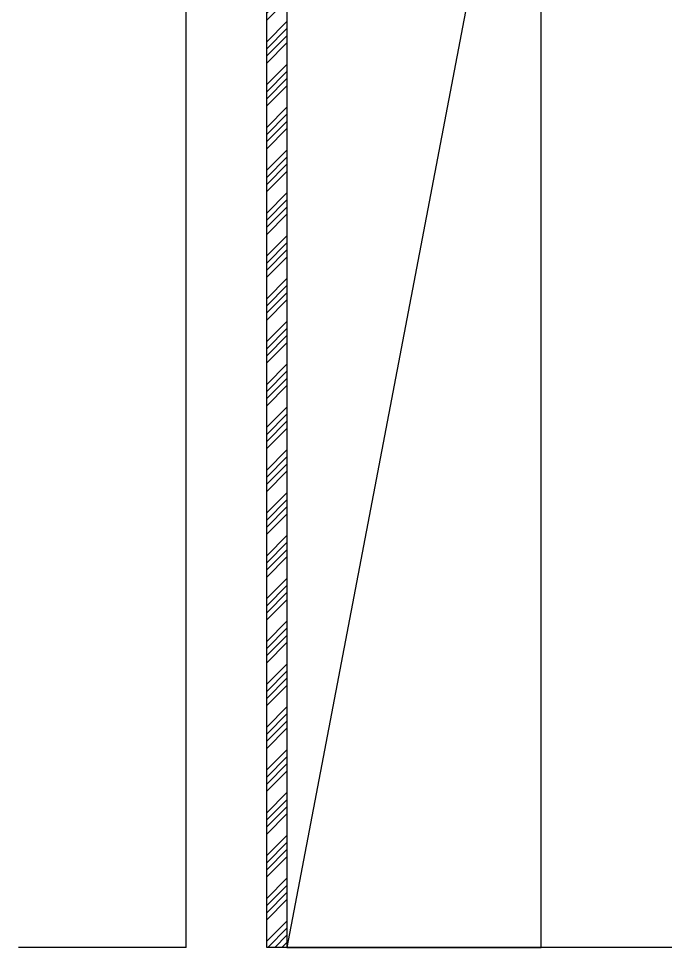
# Model space of a CAD drawing. Header units: inches. Extents: x 220271 to 272471, y 38563 to 64452.
# Drawn here: x 253393 to 254996, y 56935 to 59235 of the extents above; entities that cross this region are included whole.
import ezdxf

# ---------------------------------------------------------------- set-up
doc = ezdxf.new("R2010")
doc.units = ezdxf.units.IN
doc.header["$LTSCALE"] = 50
doc.header["$MEASUREMENT"] = 0
for name, color, linetype in [('06-FUR', 6, 'Continuous'), ('07-DIM WAL', 5, 'Continuous'), ('3.기호.계단선', 30, 'Continuous'), ('F-WALL1', 2, 'Continuous')]:
    doc.layers.add(name, color=color, linetype=linetype)

# ---------------------------------------------------------------- blocks, each defined once
blk = doc.blocks.new('메인도면')
at = {"layer": 'F-WALL1'}
for p, q in [((288621.2, 94140.8), (288621.2, 97690.8)), ((288821.2, 94140.8), (288821.2, 97490.8)), ((288621.2, 94140.8), (288206.2, 94140.8)), ((291641.2, 94140.8), (288821.2, 94140.8))]:
    blk.add_line(p, q, dxfattribs=at)
blk = doc.blocks.new('cjswjdeh')
at = {"layer": '3.기호.계단선'}
h = blk.add_hatch(dxfattribs=at)
h.set_pattern_fill('ANSI34', color=8, scale=100)
h.set_pattern_definition([(45, (25800, 39389.66), (-53.033009, 53.033009), []), (45, (25817.68, 39389.66), (-53.033009, 53.033009), []), (45, (25835.355, 39389.66), (-53.033009, 53.033009), []), (45, (25853.03, 39389.66), (-53.033009, 53.033009), [])])
h.paths.add_polyline_path([(254007.9, 96324.8), (254007.9, 99674.8), (256827.9, 99674.8), (256827.9, 99624.8), (254057.9, 99624.8), (254057.9, 96324.8)])
at = {"layer": '06-FUR', "color": 8}
blk.add_line((254687.9, 99624.8), (254057.9, 96324.8), dxfattribs=at)
blk.add_lwpolyline([(254687.9, 99624.8), (254057.9, 99624.8), (254057.9, 96324.8), (254687.9, 96324.8)], close=True, dxfattribs=at)
at = {"layer": '3.기호.계단선', "color": 8}
blk.add_lwpolyline([(254007.9, 96324.8), (254007.9, 99674.8), (256827.9, 99674.8), (256827.9, 99624.8), (254057.9, 99624.8), (254057.9, 96324.8), (254007.9, 96324.8)], dxfattribs=at)
blk.add_blockref('메인도면', (-34813.2, 2184))

msp = doc.modelspace()

# ---------------------------------------------------------------- block references
at = {"layer": '07-DIM WAL'}
msp.add_blockref('cjswjdeh', (0, -39389.7), dxfattribs=at)

doc.saveas('drawing.dxf')
